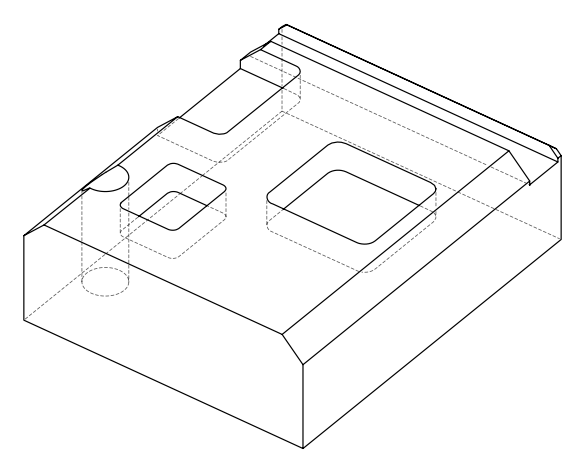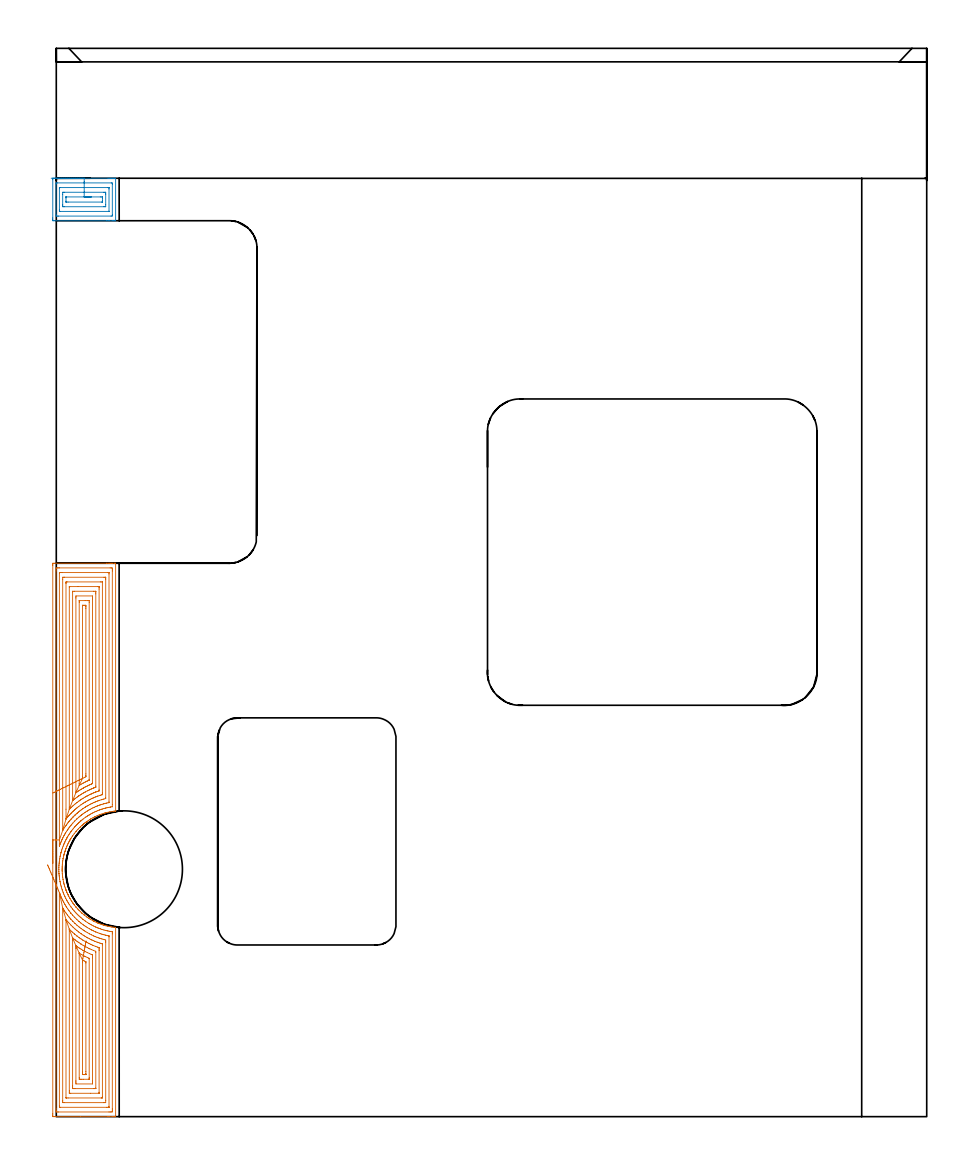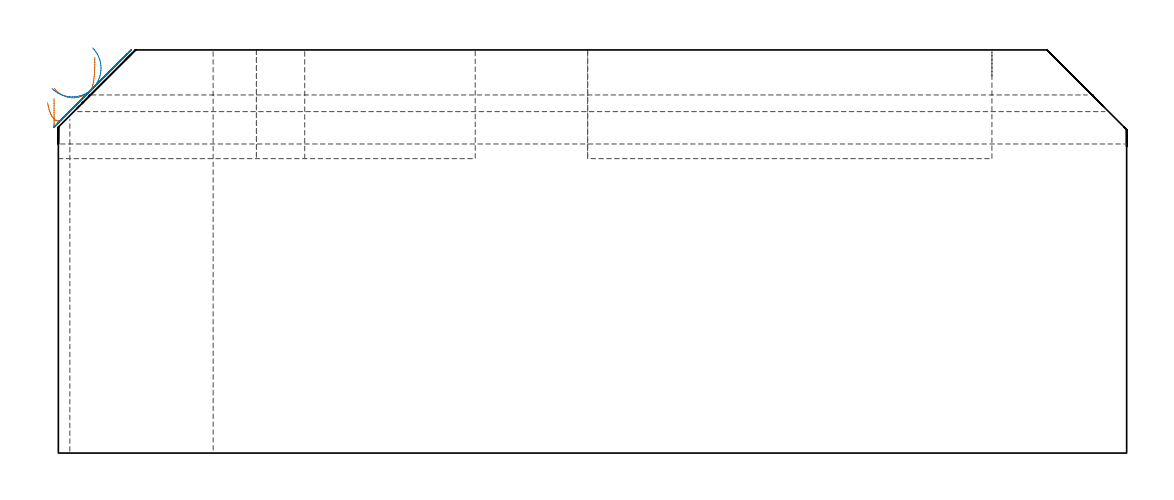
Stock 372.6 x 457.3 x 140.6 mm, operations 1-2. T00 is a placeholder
(PLAN: 11 operations, 4 tool changes, 138.6 min)
(1 AREA_MILL | FG_CHAMFER_SURFACE | UGT0205_001 | 17.23 min | 86618 mm3)
(2 AREA_MILL_1 | FG_CHAMFER_SURFACE_1 | UGT0205_001 | 1.77 min | 12680 mm3)
(3 AREA_MILL_2 | FG_CHAMFER_SURFACE_2 | UGT0205_001 | 32.6 min | 158494 mm3)
(4 AREA_MILL_3 | FG_CHAMFER_SURFACE_3 | UGT0205_001 | 0.36 min | 4705 mm3)
(5 AREA_MILL_4 | FG_CHAMFER_SURFACE_4 | UGT0205_001 | 0.38 min | 5072 mm3)
(6 AREA_MILL_5 | FG_CHAMFER_SURFACE_5 | UGT0205_001 | 8.67 min | 69450 mm3)
(7 MILL_RECTANGULAR_POCKET | POCKET_RECTANGULAR_STRAIGHT | UGT0201_094 | Follow Part, ap 5, ae 75% | 20.36 min | 694306 mm3)
(8 MILL_RECTANGULAR_POCKET_1 | POCKET_RECTANGULAR_STRAIGHT_1 | NXT0201_012 | Follow Part, ap 4, ae 75% | 12.79 min | 278840 mm3)
(9 MILL_SLOT | SLOT_PARTIAL_RECTANGULAR | NXT0201_012 | Follow Part, ap 4, ae 75% | 37.45 min | 468942 mm3)
(10 MILL_RECTANGULAR_SLOT | SLOT_RECTANGULAR | UGT0201_009 | Follow Part, ap 11.25, ae 75% | 6.41 min | 563866 mm3)
(11 INDEXABLE_INSERT_DRILL_THROUGH_HOLE_FROM_SOLID | STEP1HOLE | NXT0302_038 | 0.58 min | 269518 mm3)
(TOOL UGT0205_001 | Chamfer Mill 20 x 3 x 45 deg. | D20 FL50 Z2)
(TOOL UGT0201_094 | End mill 20 mm | D20 FL38 Z4)
(TOOL NXT0201_012 | ENDMILL 16mm [2P460-1600-NA 1630] | D16 FL38 Z6)
(TOOL UGT0201_009 | End Mill 45 mm | D45 FL63 Z6)
(TOOL NXT0302_038 | Index. Insert Drill 50mm [880-D5000L50-04] | D50 PA176 FL200 Z2)
(OP 1 AREA_MILL)
G17 G21 G94 G90
T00 M6
G54
G17 G0 G90 X-1.5 Y108.45 S1061 M3
G43 Z150.6 H0
Z123.7
G94 G1 Y108.488 Z122.828 F250.
Y108.602 Z121.963
Y108.791 Z121.112
Y109.053 Z120.28
Y109.387 Z119.474
Y109.79 Z118.7
Y110.259 Z117.964
Y110.79 Z117.272
Y111.379 Z116.629
Y112.022 Z116.04
Y112.714 Z115.508
Y113.45 Z115.04
Y114.224 Z114.637
Y115.03 Z114.303
Y115.862 Z114.041
Y116.714 Z113.852
Y117.578 Z113.738
Y118.45 Z113.7
Y235.958
X-1.499 Y236.291 Z113.701
X-1.493 Y236.845 Z113.704
X-1.492 Y236.892 Z113.706
X-0.942 Y236.9 Z114.256
X21.568 Z136.763
X22.174 Z137.369
X22.739 Z137.936
X23.064 Z138.26
X23.628 Z138.824
X23.953 Z139.148
X24.993 Z140.192
X25.36 Y236.892 Z140.552
X25.397 Y236.89 Z140.588
X25.4 Y236.737 Z140.6
Y130.948
X25.395 Y130.82 Z140.591
X25.346 Y130.806 Z140.542
X24.707 Y130.741 Z139.905
X24.52 Y130.718 Z139.719
X23.634 Y130.589 Z138.834
X22.748 Y130.435 Z137.948
X21.863 Y130.247 Z137.062
X21.033 Y130.047 Z136.232
X20.841 Y129.989 Z136.038
X20.519 Y129.894 Z135.719
X20.092 Y129.767 Z135.291
X19.207 Y129.474 Z134.405
X18.618 Y129.259 Z133.815
X18.33 Y129.155 Z133.528
X17.435 Y128.773 Z132.635
X16.55 Y128.37 Z131.749
X16.329 Y128.263 Z131.529
X15.951 Y128.062 Z131.149
X15.664 Y127.911 Z130.863
X14.779 Y127.419 Z129.978
X14.712 Y127.377 Z129.911
X14.617 Y127.317 Z129.814
X14.533 Y127.265 Z129.732
X14.238 Y127.08 Z129.437
X13.894 Y126.863 Z129.092
X13.309 Y126.478 Z128.508
X13.008 Y126.265 Z128.206
X12.902 Y126.187 Z128.101
X12.839 Y126.139 Z128.036
X12.76 Y126.081 Z127.959
X12.502 Y125.889 Z127.701
X12.395 Y125.808 Z127.59
X12.26 Y125.709 Z127.459
X12.095 Y125.586 Z127.294
X11.95 Y125.466 Z127.146
X11.739 Y125.294 Z126.939
X11.709 Y125.27 Z126.909
X11.505 Y125.102 Z126.704
X11.236 Y124.881 Z126.436
X11.019 Y124.694 Z126.219
X10.351 Y124.086 Z125.549
X10.172 Y123.913 Z125.369
X10.056 Y123.802 Z125.253
X9.466 Y123.207 Z124.664
X9.185 Y122.91 Z124.383
X8.58 Y122.235 Z123.779
X8.392 Y122.018 Z123.592
X7.675 Y121.126 Z122.874
X7.024 Y120.235 Z122.223
X6.809 Y119.925 Z122.007
X6.467 Y119.402 Z121.666
X6.429 Y119.343 Z121.627
X6.171 Y118.925 Z121.37
X5.923 Y118.523 Z121.123
X5.881 Y118.45 Z121.08
X5.865 Y118.42 Z121.064
X5.638 Y118.004 Z120.835
X5.488 Y117.731 Z120.686
X5.393 Y117.557 Z120.592
X5.038 Y116.869 Z120.236
X4.941 Y116.666 Z120.139
X4.847 Y116.457 Z120.046
X4.743 Y116.218 Z119.938
X4.689 Y116.101 Z119.886
X4.542 Y115.774 Z119.742
X4.153 Y114.834 Z119.35
X4.096 Y114.678 Z119.296
X4.08 Y114.631 Z119.28
X4.013 Y114.433 Z119.206
X3.918 Y114.164 Z119.112
X3.857 Y113.99 Z119.05
X3.742 Y113.639 Z118.941
X3.711 Y113.54 Z118.909
X3.683 Y113.454 Z118.881
X3.57 Y113.098 Z118.766
X3.502 Y112.866 Z118.701
X3.441 Y112.647 Z118.635
X3.373 Y112.416 Z118.57
X3.313 Y112.206 Z118.508
X3.267 Y112.035 Z118.464
X3.207 Y111.777 Z118.407
X3.19 Y111.704 Z118.39
X3.103 Y111.314 Z118.299
X2.967 Y110.64 Z118.165
X2.924 Y110.422 Z118.12
X2.923 Y110.415 Z118.119
X2.911 Y110.351 Z118.11
X2.775 Y109.523 Z117.971
X2.715 Y109.063 Z117.912
X2.661 Y108.637 Z117.857
X2.615 Y108.136 Z117.811
X2.581 Y107.737 Z117.771
X2.538 Y107.068 Z117.734
X2.525 Y106.853 Z117.721
X2.509 Y106.407 Z117.707
X2.503 Y105.961 Z117.702
X2.504 Y105.953
X2.508 Y105.476 Z117.705
X2.515 Y105.282 Z117.707
X2.523 Y105.059 Z117.712
X2.571 Y104.177 Z117.764
X2.572 Y104.166 Z117.765
X2.625 Y103.548 Z117.822
X2.651 Y103.274 Z117.843
X2.716 Y102.729 Z117.911
X2.757 Y102.393 Z117.953
X2.871 Y101.68 Z118.07
X2.9 Y101.501 Z118.098
X3.077 Y100.595 Z118.273
X3.109 Y100.445 Z118.307
X3.167 Y100.186 Z118.363
X3.176 Y100.149 Z118.372
X3.207 Y100.016 Z118.405
X3.278 Y99.717 Z118.478
X3.385 Y99.345 Z118.582
X3.411 Y99.256 Z118.606
X3.433 Y99.176 Z118.631
X3.539 Y98.81 Z118.733
X3.597 Y98.622 Z118.793
X3.814 Y97.933 Z119.012
X4.096 Y97.122 Z119.294
X4.126 Y97.041 Z119.321
X4.132 Y97.024 Z119.327
X4.153 Y96.966 Z119.349
X4.423 Y96.31 Z119.622
X4.49 Y96.149 Z119.687
X4.498 Y96.132 Z119.695
X4.705 Y95.662 Z119.904
X4.886 Y95.257 Z120.081
X4.894 Y95.239 Z120.09
X4.942 Y95.134 Z120.141
X4.985 Y95.042 Z120.185
X5.034 Y94.941 Z120.231
X5.039 Y94.932 Z120.235
X5.282 Y94.456 Z120.478
X5.328 Y94.365 Z120.524
X5.577 Y93.905 Z120.776
X5.812 Y93.473 Z121.011
X5.924 Y93.278 Z121.122
X6.348 Y92.581 Z121.545
X6.576 Y92.226 Z121.774
X6.833 Y91.839 Z122.031
X6.938 Y91.689 Z122.134
X6.953 Y91.668 Z122.148
X7.06 Y91.516 Z122.258
X7.168 Y91.363 Z122.367
X7.256 Y91.241 Z122.453
X7.27 Y91.222 Z122.467
X7.581 Y90.797 Z122.78
X7.694 Y90.65 Z122.893
X8.309 Y89.883 Z123.508
X8.394 Y89.782 Z123.591
X8.434 Y89.733 Z123.632
X8.514 Y89.64 Z123.713
X8.58 Y89.564 Z123.778
X9.071 Y89.012 Z124.27
X9.267 Y88.8 Z124.466
X9.465 Y88.591 Z124.664
X9.659 Y88.395 Z124.858
X9.929 Y88.12 Z125.128
X10.351 Y87.714 Z125.55
X10.694 Y87.398 Z125.893
X10.879 Y87.228 Z126.077
X10.907 Y87.204 Z126.105
X11.061 Y87.072 Z126.257
X11.237 Y86.919 Z126.435
X11.937 Y86.336 Z127.137
X11.969 Y86.312 Z127.169
X12.122 Y86.194 Z127.322
X13.008 Y85.532 Z128.207
X13.172 Y85.419 Z128.37
X13.511 Y85.185 Z128.709
X13.893 Y84.933 Z129.092
X14.173 Y84.756 Z129.371
X14.495 Y84.552 Z129.694
X14.778 Y84.384 Z129.978
X15.506 Y83.975 Z130.703
X15.584 Y83.931 Z130.783
X15.664 Y83.886 Z130.863
X15.828 Y83.798 Z131.027
X15.951 Y83.733 Z131.147
X16.085 Y83.66 Z131.282
X16.551 Y83.432 Z131.748
X17.222 Y83.122 Z132.42
X17.284 Y83.094 Z132.481
X17.403 Y83.038 Z132.602
X17.435 Y83.023 Z132.635
X17.558 Y82.97 Z132.757
X17.729 Y82.896 Z132.925
X18.022 Y82.768 Z133.221
X18.091 Y82.741 Z133.291
X18.321 Y82.651 Z133.52
X19.206 Y82.326 Z134.405
X20.092 Y82.029 Z135.291
X20.156 Y82.009 Z135.355
X20.396 Y81.935 Z135.592
X20.584 Y81.876 Z135.782
X20.978 Y81.771 Z136.177
X21.285 Y81.696 Z136.48
X21.865 Y81.553 Z137.06
X22.749 Y81.365 Z137.948
X23.064 Y81.31 Z138.261
X23.635 Y81.211 Z138.832
X24.521 Y81.087 Z139.718
X25.286 Y81.001 Z140.483
X25.389 Y80.984 Z140.587
X25.394 Y80.98 Z140.592
X25.4 Y80.955 Z140.6
Y0.163
X25.397 Y0.01 Z140.588
X25.36 Y0.008 Z140.552
X24.992 Y0. Z140.192
X24.602 Z139.801
X23.953 Z139.148
X22.739 Z137.936
X22.174 Z137.369
X10.399 Z125.597
X-0.335 Z114.862
X-0.942 Y0.001 Z114.256
X-1.16 Y0.003 Z114.038
X-1.492 Y0.008 Z113.706
X-1.494 Y0.055 Z113.704
X-1.498 Y0.609 Z113.702
X-1.5 Y1.17 Z113.7
Y118.45
X-0.086 Z115.114
Y233.612
X-0.084 Y234.505 Z115.116
X-0.083 Y234.535 Z115.117
X-0.053 Y234.89 Z115.147
X0.446 Y234.898 Z115.646
X0.836 Y234.899 Z116.036
X1.332 Y234.9 Z116.532
X23.064 Y234.899 Z138.264
X23.562 Y234.897 Z138.762
X23.953 Y234.89 Z139.153
X23.983 Y234.505 Z139.183
X23.984 Y234.474 Z139.184
X23.986 Y233.612 Z139.186
Y133.626
X23.984 Y132.734 Z139.184
X23.983 Y132.703 Z139.183
X23.979 Y132.674 Z139.179
X23.953 Y132.656 Z139.153
X23.259 Y132.538 Z138.459
X23.064 Y132.503 Z138.264
X22.507 Y132.4 Z137.707
X22.174 Y132.332 Z137.374
X21.772 Y132.245 Z136.972
X21.285 Y132.132 Z136.485
X21.052 Y132.075 Z136.252
X20.396 Y131.9 Z135.596
X20.35 Y131.887 Z135.55
X20.194 Y131.841 Z135.394
X19.669 Y131.678 Z134.869
X19.507 Y131.625 Z134.707
X19.002 Y131.455 Z134.202
X18.618 Y131.32 Z133.818
X18.346 Y131.221 Z133.546
X17.729 Y130.986 Z132.929
X17.702 Y130.976 Z132.902
X17.637 Y130.948 Z132.837
X17.08 Y130.707 Z132.28
X16.84 Y130.6 Z132.04
X16.467 Y130.43 Z131.667
X15.951 Y130.19 Z131.151
X15.86 Y130.146 Z131.06
X15.683 Y130.056 Z130.883
X15.277 Y129.839 Z130.477
X15.062 Y129.722 Z130.262
X14.703 Y129.523 Z129.903
X14.173 Y129.225 Z129.373
X14.134 Y129.202 Z129.334
X14.07 Y129.163 Z129.27
X13.587 Y128.858 Z128.787
X13.284 Y128.664 Z128.484
X13.045 Y128.509 Z128.245
X12.683 Y128.27 Z127.883
X12.514 Y128.151 Z127.714
X12.395 Y128.065 Z127.595
X11.465 Y127.377 Z126.665
X10.997 Y126.995 Z126.197
X10.616 Y126.683 Z125.816
X10.508 Y126.593 Z125.708
X10.382 Y126.485 Z125.582
X10.036 Y126.174 Z125.236
X9.727 Y125.894 Z124.927
X9.57 Y125.749 Z124.77
X9.404 Y125.592 Z124.604
X9.119 Y125.31 Z124.319
X8.838 Y125.029 Z124.038
X8.675 Y124.863 Z123.875
X8.518 Y124.699 Z123.718
X8.244 Y124.403 Z123.444
X7.949 Y124.078 Z123.149
X7.821 Y123.935 Z123.021
X7.708 Y123.806 Z122.908
X7.413 Y123.452 Z122.613
X7.06 Y123.024 Z122.26
X7.011 Y122.963 Z122.211
X6.972 Y122.914 Z122.172
X6.624 Y122.458 Z121.824
X6.295 Y122.021 Z121.495
X6.243 Y121.949 Z121.443
X6.171 Y121.849 Z121.371
X5.876 Y121.424 Z121.076
X5.673 Y121.128 Z120.873
X5.518 Y120.891 Z120.718
X5.282 Y120.523 Z120.482
X5.172 Y120.346 Z120.372
X5.104 Y120.235 Z120.304
X4.837 Y119.789 Z120.037
X4.582 Y119.343 Z119.782
X4.541 Y119.268 Z119.741
X4.514 Y119.221 Z119.714
X4.393 Y118.996 Z119.593
X4.204 Y118.64 Z119.404
X4.106 Y118.45 Z119.306
X3.904 Y118.048 Z119.104
X3.667 Y117.557 Z118.867
X3.636 Y117.491 Z118.836
X3.616 Y117.445 Z118.816
X3.504 Y117.194 Z118.704
X3.343 Y116.826 Z118.543
X3.275 Y116.665 Z118.475
X3.082 Y116.195 Z118.282
X2.91 Y115.772 Z118.11
X2.615 Y114.957 Z117.815
X2.594 Y114.899 Z117.794
X2.588 Y114.879 Z117.788
X2.379 Y114.223 Z117.579
X2.305 Y113.986 Z117.505
X2.171 Y113.539 Z117.371
X2.041 Y113.094 Z117.241
X2.003 Y112.954 Z117.203
X1.974 Y112.844 Z117.174
X1.819 Y112.201 Z117.019
X1.809 Y112.159 Z117.009
X1.726 Y111.781 Z116.926
X1.647 Y111.387 Z116.847
X1.632 Y111.308 Z116.832
X1.509 Y110.633 Z116.709
X1.473 Y110.415 Z116.673
X1.386 Y109.863 Z116.586
X1.341 Y109.523 Z116.541
X1.285 Y109.073 Z116.485
X1.238 Y108.63 Z116.438
X1.204 Y108.261 Z116.404
X1.163 Y107.737 Z116.363
X1.143 Y107.429 Z116.343
X1.114 Y106.844 Z116.314
X1.104 Y106.576 Z116.304
X1.092 Y105.952 Z116.292
X1.09 Y105.818 Z116.29
X1.091 Y105.696 Z116.291
X1.109 Y105.059 Z116.309
X1.12 Y104.775 Z116.32
X1.152 Y104.166 Z116.352
X1.162 Y104.003 Z116.362
X1.176 Y103.826 Z116.376
X1.227 Y103.274 Z116.427
X1.272 Y102.837 Z116.472
X1.328 Y102.381 Z116.528
X1.404 Y101.81 Z116.604
X1.456 Y101.488 Z116.656
X1.583 Y100.739 Z116.783
X1.61 Y100.595 Z116.81
X1.726 Y100.001 Z116.926
X1.81 Y99.617 Z117.01
X2.019 Y98.81 Z117.219
X2.131 Y98.403 Z117.331
X2.277 Y97.917 Z117.477
X2.523 Y97.116 Z117.723
X2.554 Y97.024 Z117.754
X2.615 Y96.849 Z117.815
X2.872 Y96.132 Z118.072
X3.035 Y95.709 Z118.235
X3.233 Y95.239 Z118.433
X3.504 Y94.607 Z118.704
X3.604 Y94.38 Z118.804
X3.619 Y94.346 Z118.819
X3.716 Y94.133 Z118.916
X4.056 Y93.453 Z119.256
X4.393 Y92.806 Z119.593
X4.524 Y92.561 Z119.724
X4.684 Y92.268 Z119.884
X5.042 Y91.668 Z120.242
X5.282 Y91.274 Z120.482
X5.522 Y90.896 Z120.722
X5.602 Y90.775 Z120.802
X6.215 Y89.883 Z121.415
X6.333 Y89.72 Z121.533
X6.893 Y88.99 Z122.093
X7.06 Y88.78 Z122.26
X7.625 Y88.097 Z122.825
X7.949 Y87.728 Z123.149
X8.425 Y87.204 Z123.625
X8.838 Y86.778 Z124.038
X9.304 Y86.312 Z124.504
X9.727 Y85.913 Z124.927
X10.27 Y85.419 Z125.47
X10.616 Y85.124 Z125.816
X11.336 Y84.526 Z126.536
X11.505 Y84.396 Z126.705
X12.026 Y84.003 Z127.226
X12.395 Y83.735 Z127.595
X12.537 Y83.633 Z127.737
X13.284 Y83.139 Z128.484
X13.901 Y82.741 Z129.101
X14.173 Y82.58 Z129.373
X14.554 Y82.358 Z129.754
X15.062 Y82.077 Z130.262
X15.481 Y81.848 Z130.681
X15.951 Y81.617 Z131.151
X16.398 Y81.399 Z131.598
X16.84 Y81.196 Z132.04
X17.005 Y81.121 Z132.205
X17.381 Y80.955 Z132.581
X17.729 Y80.812 Z132.929
X17.967 Y80.716 Z133.167
X18.618 Y80.479 Z133.818
X18.924 Y80.37 Z134.124
X19.507 Y80.172 Z134.707
X19.833 Y80.063 Z135.033
X20.396 Y79.901 Z135.596
X20.972 Y79.748 Z136.172
X21.285 Y79.67 Z136.485
X21.798 Y79.548 Z136.998
X22.174 Y79.471 Z137.374
X22.91 Y79.324 Z138.11
X23.97 Y79.153 Z139.17
X23.982 Y79.141 Z139.182
X23.984 Y79.139 Z139.184
X23.986 Y78.277 Z139.186
Y3.288
X23.984 Y2.395 Z139.184
X23.983 Y2.365 Z139.183
X23.953 Y2.01 Z139.153
X23.454 Y2.002 Z138.654
X23.064 Y2.001 Z138.264
X22.568 Y2. Z137.768
X0.836 Y2.001 Z116.036
X0.338 Y2.003 Z115.538
X-0.053 Y2.01 Z115.147
X-0.083 Y2.395 Z115.117
X-0.084 Y2.426 Z115.116
X-0.086 Y3.288 Z115.114
Y118.45
X1.328 Z116.528
X1.329 Y232.72 Z116.529
X1.33 Y232.819 Z116.53
X1.333 Y232.868 Z116.533
X1.334 Y232.885 Z116.534
X1.367 Y232.89 Z116.567
X1.548 Y232.898 Z116.748
X1.726 Y232.899 Z116.926
X2.435 Y232.9 Z117.635
X22.174 Y232.899 Z137.374
X22.354 Y232.898 Z137.554
X22.473 Y232.894 Z137.673
X22.563 Y232.89 Z137.763
X22.565 Y232.852 Z137.765
X22.568 Y232.72 Z137.768
X22.571 Y232.322 Z137.771
Y135.014
X22.569 Y134.519 Z137.769
X22.567 Y134.47 Z137.767
X22.565 Y134.452 Z137.765
X22.538 Y134.437 Z137.738
X22.174 Y134.357 Z137.374
X21.576 Y134.227 Z136.776
X21.285 Y134.16 Z136.485
X20.858 Y134.056 Z136.058
X20.396 Y133.934 Z135.596
X20.156 Y133.868 Z135.356
X19.507 Y133.677 Z134.707
X19.468 Y133.666 Z134.668
X19.341 Y133.626 Z134.541
X18.799 Y133.445 Z133.999
X18.618 Y133.382 Z133.818
X18.142 Y133.211 Z133.342
X17.729 Y133.057 Z132.929
X17.497 Y132.966 Z132.697
X16.925 Y132.734 Z132.125
X16.865 Y132.708 Z132.065
X16.84 Y132.697 Z132.04
X16.251 Y132.433 Z131.451
X15.951 Y132.294 Z131.151
X15.645 Y132.149 Z130.845
X15.02 Y131.841 Z130.22
X14.471 Y131.542 Z129.671
X14.173 Y131.376 Z129.373
X13.9 Y131.222 Z129.1
X13.43 Y130.948 Z128.63
X13.34 Y130.892 Z128.54
X13.284 Y130.857 Z128.484
X12.796 Y130.545 Z127.996
X12.395 Y130.287 Z127.595
X12.255 Y130.195 Z127.455
X12.047 Y130.056 Z127.247
X11.731 Y129.829 Z126.931
X11.505 Y129.665 Z126.705
X11.217 Y129.452 Z126.417
X10.829 Y129.163 Z126.029
X10.71 Y129.069 Z125.91
X10.616 Y128.994 Z125.816
X10.219 Y128.669 Z125.419
X9.73 Y128.267 Z124.93
X8.793 Y127.423 Z123.993
X8.744 Y127.377 Z123.944
X7.896 Y126.537 Z123.096
X7.845 Y126.485 Z123.045
X7.04 Y125.612 Z122.24
X7.022 Y125.592 Z122.222
X6.63 Y125.131 Z121.83
X6.266 Y124.699 Z121.466
X6.223 Y124.647 Z121.423
X6.171 Y124.581 Z121.371
X5.832 Y124.146 Z121.032
X5.57 Y123.806 Z120.77
X5.447 Y123.641 Z120.647
X5.282 Y123.416 Z120.482
X5.073 Y123.124 Z120.273
X4.925 Y122.914 Z120.125
X4.71 Y122.595 Z119.91
X4.393 Y122.117 Z119.593
X4.355 Y122.059 Z119.555
X4.331 Y122.021 Z119.531
X4.015 Y121.508 Z119.215
X3.783 Y121.128 Z118.983
X3.68 Y120.951 Z118.88
X3.504 Y120.639 Z118.704
X3.361 Y120.379 Z118.561
X3.283 Y120.235 Z118.483
X3.052 Y119.796 Z118.252
X2.815 Y119.343 Z118.015
X2.748 Y119.209 Z117.948
X2.615 Y118.932 Z117.815
X2.463 Y118.603 Z117.663
X2.394 Y118.45 Z117.594
X2.19 Y117.984 Z117.39
X2.005 Y117.557 Z117.205
X1.922 Y117.36 Z117.122
X1.726 Y116.886 Z116.926
X1.663 Y116.728 Z116.863
X1.639 Y116.665 Z116.839
X1.411 Y116.027 Z116.611
X1.383 Y115.953 Z116.583
X1.339 Y115.842 Z116.539
X1.335 Y115.836 Z116.535
X1.333 Y115.872 Z116.533
X1.33 Y115.943 Z116.53
X1.329 Y116.089 Z116.529
X1.328 Y116.171 Z116.528
Y118.45
X2.749 Y122.539 Z117.949
X2.745 Y122.783 Z117.945
X2.743 Y122.914 Z117.943
Y229.913
X2.744 Y230.041 Z117.944
X2.749 Y230.799 Z117.949
X2.761 Y230.89 Z117.961
X2.863 Y230.893 Z118.063
X3.076 Y230.897 Z118.276
X3.504 Y230.9 Z118.704
X3.538 Z118.738
X20.43 Z135.63
X20.837 Y230.898 Z136.037
X21.04 Y230.894 Z136.24
X21.14 Y230.89 Z136.34
X21.151 Y230.883 Z136.351
X21.153 Y230.867 Z136.353
X21.155 Y230.83 Z136.355
X21.157 Y230.17 Z136.357
Y230.041
Y136.434
X21.155 Y136.305 Z136.355
X21.153 Y136.21 Z136.353
X21.151 Y136.17 Z136.351
X20.396 Y135.971 Z135.596
X19.96 Y135.85 Z135.16
X19.507 Y135.719 Z134.707
X19.272 Y135.648 Z134.472
X18.529 Y135.412 Z133.729
X17.937 Y135.203 Z133.137
X17.729 Y135.126 Z132.929
X17.291 Y134.959 Z132.491
X16.84 Y134.779 Z132.04
X16.656 Y134.704 Z131.856
X16.222 Y134.519 Z131.422
X16.034 Y134.436 Z131.234
X15.951 Y134.398 Z131.151
X15.426 Y134.154 Z130.626
X15.062 Y133.98 Z130.262
X14.826 Y133.863 Z130.026
X14.362 Y133.626 Z129.562
X14.239 Y133.56 Z129.439
X14.173 Y133.524 Z129.373
X13.666 Y133.242 Z128.866
X13.284 Y133.025 Z128.484
X13.099 Y132.919 Z128.299
X12.789 Y132.734 Z127.989
X12.546 Y132.581 Z127.746
X12.395 Y132.485 Z127.595
X12.004 Y132.233 Z127.204
X11.505 Y131.907 Z126.705
X11.466 Y131.881 Z126.666
X11.407 Y131.841 Z126.607
X10.948 Y131.508 Z126.148
X10.616 Y131.263 Z125.816
X10.194 Y130.948 Z125.394
X9.933 Y130.742 Z125.133
X9.727 Y130.577 Z124.927
X9.441 Y130.343 Z124.641
X9.093 Y130.056 Z124.293
X8.955 Y129.938 Z124.155
X8.838 Y129.835 Z124.038
X8.484 Y129.518 Z123.684
X8.09 Y129.163 Z123.29
X8.017 Y129.095 Z123.217
X7.949 Y129.03 Z123.149
X7.567 Y128.654 Z122.767
X7.179 Y128.27 Z122.379
X7.12 Y128.21 Z122.32
X7.06 Y128.148 Z122.26
X6.688 Y127.751 Z121.888
X6.34 Y127.377 Z121.54
X6.26 Y127.288 Z121.46
X6.171 Y127.188 Z121.371
X5.846 Y126.811 Z121.046
X5.566 Y126.485 Z120.766
X5.437 Y126.328 Z120.637
X5.282 Y126.137 Z120.482
X5.041 Y125.834 Z120.241
X4.852 Y125.592 Z120.052
X4.653 Y125.33 Z119.853
X4.393 Y124.982 Z119.593
X4.274 Y124.819 Z119.474
X4.188 Y124.699 Z119.388
X3.907 Y124.294 Z119.107
X3.571 Y123.806 Z118.771
X3.544 Y123.766 Z118.744
X3.504 Y123.704 Z118.704
X2.939 Y122.818 Z118.139
X2.848 Y122.68 Z118.048
X2.749 Y122.539 Z117.949
X4.183 Y127.448 Z119.383
X4.163 Y127.534 Z119.363
X4.16 Y127.555 Z119.36
X4.158 Y127.613 Z119.358
X4.157 Y131.604 Z119.357
Y228.256
X4.158 Y228.492 Z119.358
X4.161 Y228.73 Z119.361
X4.164 Y228.879 Z119.364
X4.233 Y228.89 Z119.433
X4.393 Y228.895 Z119.593
X4.642 Y228.899 Z119.842
X18.866 Y228.9 Z134.066
X19.507 Y228.896 Z134.707
X19.72 Y228.892 Z134.92
X19.733 Y228.891 Z134.933
X19.736 Y228.86 Z134.936
X19.74 Y228.777 Z134.94
X19.742 Y228.651 Z134.942
X19.743 Y138.746 Z134.943
X19.739 Y138.09 Z134.939
X19.737 Y137.859 Z134.937
X19.728 Y137.839 Z134.928
X19.705 Y137.829 Z134.905
X19.648 Y137.809 Z134.848
X19.507 Y137.765 Z134.707
X19.074 Y137.633 Z134.274
X18.618 Y137.49 Z133.818
X18.398 Y137.418 Z133.598
X17.74 Y137.197 Z132.94
X17.732 Y137.195 Z132.932
X17.084 Y136.953 Z132.284
X16.84 Y136.858 Z132.04
X16.447 Y136.699 Z131.647
X15.951 Y136.492 Z131.151
X15.82 Y136.436 Z131.02
X15.522 Y136.305 Z130.722
X15.206 Y136.16 Z130.406
X15.062 Y136.092 Z130.262
X14.605 Y135.871 Z129.805
X14.173 Y135.656 Z129.373
X14.012 Y135.573 Z129.212
X13.704 Y135.412 Z128.904
X13.432 Y135.263 Z128.632
X13.284 Y135.18 Z128.484
X12.864 Y134.941 Z128.064
X12.395 Y134.669 Z127.595
X12.301 Y134.613 Z127.501
X12.147 Y134.519 Z127.347
X11.754 Y134.27 Z126.954
X11.505 Y134.11 Z126.705
X11.214 Y133.919 Z126.414
X10.771 Y133.626 Z125.971
X10.68 Y133.562 Z125.88
X10.616 Y133.516 Z125.816
X9.653 Y132.809 Z124.853
X9.554 Y132.734 Z124.754
X9.155 Y132.416 Z124.355
X8.838 Y132.16 Z124.038
X8.663 Y132.017 Z123.863
X8.451 Y131.841 Z123.651
X8.181 Y131.609 Z123.381
X7.949 Y131.406 Z123.149
X7.708 Y131.191 Z122.908
X7.439 Y130.948 Z122.639
X7.243 Y130.765 Z122.443
X7.06 Y130.591 Z122.26
X6.79 Y130.327 Z121.99
X6.515 Y130.056 Z121.715
X6.344 Y129.882 Z121.544
X6.171 Y129.704 Z121.371
X5.908 Y129.426 Z121.108
X5.662 Y129.163 Z120.862
X5.48 Y128.963 Z120.68
X5.282 Y128.742 Z120.482
X5.062 Y128.491 Z120.262
X4.871 Y128.27 Z120.071
X4.247 Y127.523 Z119.447
X4.183 Y127.448 Z119.383
X5.578 Y131.599 Z120.778
X5.575 Y131.691 Z120.775
X5.573 Y131.841 Z120.773
X5.572 Y132.131 Z120.772
X5.571 Y132.443 Z120.771
Y226.471
X5.572 Y226.772 Z120.772
X5.574 Y226.847 Z120.774
X5.578 Y226.881 Z120.778
X5.58 Y226.89 Z120.78
X5.601 Y226.892 Z120.801
X5.745 Y226.899 Z120.945
X9.3 Y226.9 Z124.5
X17.729 Y226.899 Z132.929
X18.194 Y226.897 Z133.394
X18.305 Y226.89 Z133.505
X18.322 Y226.883 Z133.522
X18.324 Y226.847 Z133.524
X18.327 Y226.763 Z133.527
X18.328 Y226.471 Z133.528
X18.329 Y225.868 Z133.529
X18.328 Y139.876 Z133.528
X18.326 Y139.574 Z133.526
X18.324 Y139.5 Z133.524
X18.322 Y139.468 Z133.522
X18.301 Y139.452 Z133.501
X18.192 Y139.411 Z133.392
X17.532 Y139.181 Z132.732
X16.974 Y138.983 Z132.174
X16.876 Y138.947 Z132.076
X16.84 Y138.933 Z132.04
X16.238 Y138.695 Z131.438
X15.951 Y138.577 Z131.151
X15.61 Y138.433 Z130.81
X15.062 Y138.195 Z130.262
X14.989 Y138.163 Z130.189
X14.829 Y138.09 Z130.029
X14.382 Y137.879 Z129.582
X14.173 Y137.777 Z129.373
X13.788 Y137.584 Z128.988
X13.284 Y137.324 Z128.484
X13.201 Y137.281 Z128.401
X13.047 Y137.197 Z128.247
X12.628 Y136.963 Z127.828
X12.395 Y136.83 Z127.595
X12.064 Y136.637 Z127.264
X11.505 Y136.305 Z126.705
X10.963 Y135.957 Z126.163
X10.616 Y135.732 Z125.816
X10.424 Y135.605 Z125.624
X10.135 Y135.412 Z125.335
X9.897 Y135.241 Z125.097
X9.727 Y135.118 Z124.927
X8.871 Y134.486 Z124.071
X8.838 Y134.46 Z124.038
X8.377 Y134.089 Z123.577
X7.949 Y133.743 Z123.149
X7.808 Y133.626 Z123.008
X7.406 Y133.279 Z122.606
X7.06 Y132.978 Z122.26
X6.931 Y132.863 Z122.131
X6.788 Y132.734 Z121.988
X6.468 Y132.435 Z121.668
X6.171 Y132.154 Z121.371
X6.012 Y132. Z121.212
X5.757 Y131.75 Z120.957
X5.714 Y131.71 Z120.914
X5.652 Y131.655 Z120.852
X5.578 Y131.599 Z120.778
X6.992 Y135.281 Z122.192
X6.99 Y135.288 Z122.19
X6.987 Y135.337 Z122.187
X6.986 Y135.412 Z122.186
X6.985 Y135.487 Z122.185
X6.986 Y224.685 Z122.186
Y224.759
X6.989 Y224.835 Z122.189
X6.992 Y224.879 Z122.192
X7.008 Y224.89 Z122.208
X7.06 Y224.892 Z122.26
X7.736 Y224.899 Z122.936
X15.951 Y224.9 Z131.151
X16.628 Y224.898 Z131.828
X16.84 Y224.893 Z132.04
X16.904 Y224.89 Z132.104
X16.911 Y224.76 Z132.111
X16.913 Y224.685 Z132.113
X16.914 Y224.611 Z132.114
X16.915 Y223.792 Z132.115
X16.914 Y141.511 Z132.114
X16.913 Y141.361 Z132.113
X16.908 Y141.062 Z132.108
X16.903 Y141.03 Z132.103
X16.898 Y141.025 Z132.098
X16.88 Y141.015 Z132.08
X16.224 Y140.768 Z131.424
X16.027 Y140.691 Z131.227
X15.951 Y140.66 Z131.151
X15.398 Y140.431 Z130.598
X15.062 Y140.287 Z130.262
X14.777 Y140.162 Z129.977
X14.173 Y139.89 Z129.373
X14.14 Y139.876 Z129.34
X13.565 Y139.593 Z128.765
X13.284 Y139.449 Z128.484
X12.399 Y138.987 Z127.599
X12.395 Y138.985 Z127.595
X11.826 Y138.661 Z127.026
X11.505 Y138.475 Z126.705
X11.264 Y138.332 Z126.464
X10.865 Y138.09 Z126.065
X10.712 Y137.994 Z125.912
X10.616 Y137.932 Z125.816
X10.172 Y137.644 Z125.372
X9.727 Y137.352 Z124.927
X9.634 Y137.291 Z124.834
X9.497 Y137.197 Z124.697
X9.114 Y136.921 Z124.314
X8.838 Y136.719 Z124.038
X8.6 Y136.544 Z123.8
X8.278 Y136.305 Z123.478
X8.093 Y136.16 Z123.293
X7.949 Y136.047 Z123.149
X7.598 Y135.764 Z122.798
X7.164 Y135.412 Z122.364
X7.107 Y135.365 Z122.307
X7.06 Y135.327 Z122.26
X7.019 Y135.295 Z122.219
X6.996 Y135.281 Z122.196
X6.992 Z122.192
X8.404 Y138.676 Z123.604
X8.403 Y138.683 Z123.603
X8.401 Y138.719 Z123.601
X8.4 Y138.836 Z123.6
X8.399 Y138.983 Z123.599
X8.4 Y222.007 Z123.6
X8.402 Y222.445 Z123.602
X8.407 Y222.9 Z123.607
X15.493 Z130.693
X15.498 Y222.462 Z130.698
X15.5 Y222.007 Z130.7
Y221.566
Y142.78
X15.499 Y142.667 Z130.699
X15.497 Y142.611 Z130.697
X15.494 Y142.586 Z130.694
X15.476 Y142.554 Z130.676
X15.185 Y142.43 Z130.385
X15.062 Y142.378 Z130.262
X14.563 Y142.162 Z129.763
X14.173 Y141.989 Z129.373
X13.948 Y141.887 Z129.148
X13.46 Y141.661 Z128.66
X13.341 Y141.604 Z128.541
X13.284 Y141.575 Z128.484
X12.75 Y141.304 Z127.95
X12.395 Y141.119 Z127.595
X12.166 Y140.998 Z127.366
X11.739 Y140.768 Z126.939
X11.589 Y140.684 Z126.789
X11.505 Y140.637 Z126.705
X11.025 Y140.358 Z126.225
X10.616 Y140.115 Z125.816
X10.467 Y140.025 Z125.667
X10.224 Y139.876 Z125.424
X9.92 Y139.682 Z125.12
X9.727 Y139.557 Z124.927
X9.382 Y139.33 Z124.582
X8.857 Y138.983 Z124.057
X8.79 Y138.936 Z123.99
X8.607 Y138.811 Z123.807
X8.404 Y138.676 Z123.604
X9.821 Y141.853 Z125.021
X9.814 Y142.466 Z125.014
Y142.554
Y220.221
X9.815 Y220.624 Z125.015
X9.817 Y220.826 Z125.017
X9.819 Y220.875 Z125.019
X9.821 Y220.89 Z125.021
X9.845 Y220.893 Z125.045
X9.943 Y220.898 Z125.143
X12.395 Y220.9 Z127.595
X13.284 Z128.484
X13.498 Y220.899 Z128.698
X14.012 Y220.892 Z129.212
X14.069 Y220.89 Z129.269
X14.079 Y220.825 Z129.279
X14.086 Y220.221 Z129.286
Y144.339
X14.084 Y144.138 Z129.284
X14.082 Y144.088 Z129.282
X14.08 Y144.068 Z129.28
X14.067 Y144.052 Z129.267
X13.965 Y144.002 Z129.165
X13.73 Y143.891 Z128.93
X13.284 Y143.684 Z128.484
X13.122 Y143.608 Z128.322
X12.782 Y143.446 Z127.982
X12.524 Y143.317 Z127.724
X12.395 Y143.251 Z127.595
X11.938 Y143.012 Z127.138
X11.505 Y142.782 Z126.705
X11.357 Y142.702 Z126.557
X11.086 Y142.554 Z126.286
X10.616 Y142.287 Z125.816
X10.217 Y142.062 Z125.417
X9.821 Y141.853 Z125.021
X11.24 Y144.79 Z126.44
X11.235 Y144.954 Z126.435
X11.231 Y145.232 Z126.431
X11.229 Y145.51 Z126.429
Y218.714
X11.23 Y218.807 Z126.43
X11.235 Y218.88 Z126.435
X11.237 Y218.891 Z126.437
X11.246 Y218.894 Z126.446
X11.274 Y218.897 Z126.474
X11.505 Y218.899 Z126.705
X11.933 Y218.9 Z127.133
X12.395 Y218.897 Z127.595
X12.548 Y218.894 Z127.748
X12.665 Y218.89 Z127.865
X12.668 Y218.714 Z127.868
X12.67 Y218.436 Z127.87
X12.672 Y218.158 Z127.872
Y217.543
Y146.739
X12.671 Y146.125 Z127.871
X12.669 Y145.849 Z127.869
X12.665 Y145.568 Z127.865
X12.659 Y145.51 Z127.859
X12.631 Y145.493 Z127.831
X12.561 Y145.456 Z127.761
X12.11 Y145.232 Z127.31
X11.379 Y144.859 Z126.579
X11.24 Y144.79 Z126.44
X10.635 Y144.493 Z125.886
X9.989 Y144.175 Z125.393
X9.307 Y143.84 Z124.965
X8.594 Y143.489 Z124.605
X7.856 Y143.126 Z124.315
X7.098 Y142.753 Z124.098
X6.326 Y142.373 Z123.955
X5.545 Y141.989 Z123.888
X4.762 Y141.604 Z123.898
X3.983 Y141.221 Z123.983
X3.214 Y140.842 Z124.143
X2.46 Y140.471 Z124.378
X1.727 Y140.111 Z124.685
X1.021 Y139.764 Z125.061
X0.347 Y139.432 Z125.506
X-0.289 Y139.119 Z126.013
X-0.884 Y138.827 Z126.581
X-1.431 Y138.557 Z127.204
G0 X-3.741 Y107.829 Z122.199
G1 X-3.603 Y107.504 Z121.401
X-3.437 Y107.117 Z120.637
X-3.247 Y106.669 Z119.913
X-3.032 Y106.165 Z119.234
X-2.795 Y105.609 Z118.605
X-2.538 Y105.004 Z118.032
X-2.262 Y104.355 Z117.518
X-1.969 Y103.668 Z117.067
X-1.663 Y102.947 Z116.683
X-1.344 Y102.199 Z116.369
X-1.015 Y101.427 Z116.127
X-0.68 Y100.64 Z115.959
X-0.34 Y99.842 Z115.866
X0.001 Y99.039 Z115.849
X0.342 Y98.238 Z115.908
X0.68 Y97.445 Z116.043
X1.012 Y96.666 Z116.252
X1.335 Y95.907 Z116.535
X1.462 Y95.609 Z116.662
X1.529 Y95.436 Z116.729
X1.603 Y95.239 Z116.803
X1.726 Y94.922 Z116.926
X1.963 Y94.346 Z117.163
X2.136 Y93.934 Z117.336
X2.351 Y93.453 Z117.551
X2.615 Y92.874 Z117.815
X2.766 Y92.561 Z117.966
X2.914 Y92.26 Z118.114
X3.23 Y91.668 Z118.43
X3.504 Y91.162 Z118.704
X3.643 Y90.915 Z118.843
X3.723 Y90.775 Z118.923
X4.046 Y90.231 Z119.246
X4.263 Y89.883 Z119.463
X4.393 Y89.683 Z119.593
X4.863 Y88.99 Z120.063
X5.282 Y88.389 Z120.482
X5.497 Y88.097 Z120.697
X6.171 Y87.217 Z121.371
X6.181 Y87.204 Z121.381
X6.226 Y87.149 Z121.426
X6.934 Y86.312 Z122.134
X7.06 Y86.169 Z122.26
X7.752 Y85.419 Z122.952
X7.949 Y85.217 Z123.149
X8.644 Y84.526 Z123.844
X8.838 Y84.345 Z124.038
X9.619 Y83.633 Z124.819
X9.727 Y83.54 Z124.927
X10.288 Y83.07 Z125.488
X10.616 Y82.803 Z125.816
X10.694 Y82.741 Z125.894
X11.505 Y82.139 Z126.705
X11.904 Y81.848 Z127.104
X12.395 Y81.517 Z127.595
X12.732 Y81.294 Z127.932
X13.254 Y80.955 Z128.454
X13.333 Y80.906 Z128.533
X14.173 Y80.429 Z129.373
X14.821 Y80.063 Z130.021
X15.062 Y79.937 Z130.262
X15.318 Y79.806 Z130.518
X15.951 Y79.508 Z131.151
X16.675 Y79.17 Z131.875
X16.84 Y79.098 Z132.04
X16.966 Y79.043 Z132.166
X17.729 Y78.746 Z132.929
X18.408 Y78.488 Z133.608
X18.618 Y78.415 Z133.818
X19.022 Y78.277 Z134.222
X19.507 Y78.12 Z134.707
X19.735 Y78.048 Z134.935
X20.396 Y77.868 Z135.596
X20.951 Y77.72 Z136.151
X21.285 Y77.644 Z136.485
X22.097 Y77.462 Z137.297
X22.174 Y77.446 Z137.374
X22.487 Y77.384 Z137.687
X22.565 Y77.351 Z137.765
X22.567 Y77.333 Z137.767
X22.569 Y77.285 Z137.769
X22.571 Y77.185 Z137.771
Y76.986
Y4.18
X22.57 Y4.081 Z137.77
X22.567 Y4.032 Z137.767
X22.566 Y4.015 Z137.766
X22.533 Y4.01 Z137.733
X22.352 Y4.002 Z137.552
X22.174 Y4.001 Z137.374
X21.465 Y4. Z136.665
X1.726 Y4.001 Z116.926
X1.546 Y4.002 Z116.746
X1.426 Y4.006 Z116.626
X1.337 Y4.01 Z116.537
X1.335 Y4.048 Z116.535
X1.332 Y4.18 Z116.532
X1.329 Y4.578 Z116.529
Y95.431
X1.335 Y95.907 Z116.535
X2.752 Y89.284 Z117.952
X3.195 Y88.58 Z118.395
X3.499 Y88.102 Z118.699
X3.502 Y88.097 Z118.702
X4.122 Y87.204 Z119.322
X4.393 Y86.825 Z119.593
X4.782 Y86.312 Z119.982
X5.282 Y85.671 Z120.482
X5.486 Y85.419 Z120.686
X5.8 Y85.047 Z121.
X6.171 Y84.612 Z121.371
X6.247 Y84.526 Z121.447
X7.06 Y83.65 Z122.26
X7.076 Y83.633 Z122.276
X7.949 Y82.773 Z123.149
X7.983 Y82.741 Z123.183
X8.838 Y81.968 Z124.038
X8.974 Y81.848 Z124.174
X9.727 Y81.226 Z124.927
X10.063 Y80.955 Z125.263
X10.616 Y80.541 Z125.816
X11.265 Y80.063 Z126.465
X11.505 Y79.898 Z126.705
X12.007 Y79.559 Z127.207
X12.395 Y79.309 Z127.595
X12.48 Y79.255 Z127.68
X12.616 Y79.17 Z127.816
X13.284 Y78.783 Z128.484
X14.163 Y78.277 Z129.363
X14.184 Y78.265 Z129.384
X15.062 Y77.826 Z130.262
X15.925 Y77.411 Z131.125
X15.982 Y77.384 Z131.182
X16.582 Y77.125 Z131.782
X16.84 Y77.018 Z132.04
X17.447 Y76.775 Z132.647
X17.729 Y76.671 Z132.929
X18.222 Y76.492 Z133.422
X18.618 Y76.358 Z133.818
X18.818 Y76.291 Z134.018
X19.507 Y76.081 Z134.707
X20.09 Y75.906 Z135.29
X20.396 Y75.818 Z135.596
X21.15 Y75.599 Z136.35
X21.156 Y74.836 Z136.356
X21.157 Y74.706 Z136.357
Y6.987
X21.156 Y6.858 Z136.356
X21.151 Y6.101 Z136.351
X21.138 Y6.01 Z136.338
X21.037 Y6.007 Z136.237
X20.824 Y6.003 Z136.024
X20.396 Y6. Z135.596
X20.362 Z135.562
X3.47 Z118.67
X3.063 Y6.002 Z118.263
X2.86 Y6.006 Z118.06
X2.76 Y6.01 Z117.96
X2.749 Y6.017 Z117.949
X2.747 Y6.033 Z117.947
X2.745 Y6.07 Z117.945
X2.743 Y6.73 Z117.943
Y6.858
Y88.99
X2.746 Y89.181 Z117.946
X2.749 Y89.275 Z117.949
X2.752 Y89.284 Z117.952
X4.163 Y84.372 Z119.363
X4.218 Y84.311 Z119.418
X4.393 Y84.105 Z119.593
X4.792 Y83.633 Z119.992
X5.282 Y83.064 Z120.482
X5.574 Y82.741 Z120.774
X6.171 Y82.105 Z121.371
X6.419 Y81.848 Z121.619
X7.06 Y81.22 Z122.26
X7.337 Y80.955 Z122.537
X7.949 Y80.403 Z123.149
X8.335 Y80.063 Z123.535
X8.838 Y79.646 Z124.038
X9.425 Y79.17 Z124.625
X9.727 Y78.942 Z124.927
X10.602 Y78.291 Z125.802
X10.622 Y78.277 Z125.822
X11.505 Y77.694 Z126.705
X11.979 Y77.384 Z127.179
X12.395 Y77.137 Z127.595
X12.991 Y76.786 Z128.191
X13.284 Y76.621 Z128.484
X13.515 Y76.492 Z128.715
X14.173 Y76.154 Z129.373
X14.856 Y75.806 Z130.056
X15.062 Y75.709 Z130.262
X15.297 Y75.599 Z130.497
X15.951 Y75.311 Z131.151
X16.457 Y75.091 Z131.657
X16.84 Y74.942 Z132.04
X17.452 Y74.706 Z132.652
X17.729 Y74.605 Z132.929
X17.885 Y74.55 Z133.085
X18.618 Y74.309 Z133.818
X18.992 Y74.189 Z134.192
X19.507 Y74.027 Z134.707
X19.674 Y73.973 Z134.874
X19.736 Y73.948 Z134.936
X19.739 Y73.892 Z134.939
X19.741 Y73.813 Z134.941
X19.743 Y73.577 Z134.943
Y8.644
X19.742 Y8.408 Z134.942
X19.739 Y8.17 Z134.939
X19.736 Y8.021 Z134.936
X19.667 Y8.01 Z134.867
X19.507 Y8.005 Z134.707
X19.258 Y8.001 Z134.458
X5.034 Y8. Z120.234
X4.393 Y8.004 Z119.593
X4.18 Y8.008 Z119.38
X4.167 Y8.009 Z119.367
X4.164 Y8.04 Z119.364
X4.16 Y8.123 Z119.36
X4.158 Y8.249 Z119.358
X4.157 Y83.87 Z119.357
X4.159 Y84.107 Z119.359
X4.161 Y84.265 Z119.361
X4.163 Y84.372 Z119.363
X5.579 Y80.22 Z120.779
X5.594 Y80.209 Z120.794
X5.751 Y80.063 Z120.951
X6.171 Y79.659 Z121.371
X6.686 Y79.17 Z121.886
X7.06 Y78.833 Z122.26
X7.691 Y78.277 Z122.891
X7.949 Y78.062 Z123.149
X8.781 Y77.384 Z123.981
X8.838 Y77.34 Z124.038
X9.014 Y77.208 Z124.214
X9.727 Y76.683 Z124.927
X9.992 Y76.492 Z125.192
X10.616 Y76.074 Z125.816
X11.336 Y75.599 Z126.536
X11.505 Y75.494 Z126.705
X11.769 Y75.335 Z126.969
X12.395 Y74.974 Z127.595
X12.863 Y74.706 Z128.063
X13.284 Y74.482 Z128.484
X13.755 Y74.233 Z128.955
X14.173 Y74.028 Z129.373
X14.612 Y73.813 Z129.812
X15.062 Y73.609 Z130.262
X15.538 Y73.398 Z130.738
X15.951 Y73.225 Z131.151
X16.698 Y72.921 Z131.898
X16.84 Y72.867 Z132.04
X16.926 Y72.835 Z132.126
X17.729 Y72.553 Z132.929
X18.29 Y72.358 Z133.49
X18.313 Y72.344 Z133.513
X18.32 Y72.339 Z133.52
X18.323 Y72.324 Z133.523
X18.327 Y72.028 Z133.527
X18.329 Y71.426 Z133.529
Y71.135
Y10.429
X18.328 Y10.128 Z133.528
X18.326 Y10.053 Z133.526
X18.322 Y10.019 Z133.522
X18.32 Y10.01 Z133.52
X18.299 Y10.007 Z133.499
X18.155 Y10.001 Z133.355
X14.6 Y10. Z129.8
X6.171 Y10.001 Z121.371
X5.706 Y10.003 Z120.906
X5.595 Y10.01 Z120.795
X5.578 Y10.017 Z120.778
X5.575 Y10.053 Z120.775
X5.573 Y10.137 Z120.773
X5.572 Y10.429 Z120.772
X5.571 Y11.032 Z120.771
Y79.772
X5.572 Y80.063 Z120.772
X5.575 Y80.168 Z120.775
X5.578 Y80.217 Z120.778
X5.579 Y80.22 Z120.779
X6.992 Y76.507 Z122.192
X7.037 Y76.492 Z122.237
X7.949 Y75.755 Z123.149
X8.146 Y75.599 Z123.346
X8.838 Y75.086 Z124.038
X9.356 Y74.706 Z124.556
X9.727 Y74.455 Z124.927
X10.473 Y73.957 Z125.673
X10.616 Y73.864 Z125.816
X10.695 Y73.813 Z125.895
X11.505 Y73.334 Z126.705
X12.21 Y72.921 Z127.41
X12.395 Y72.819 Z127.595
X12.618 Y72.697 Z127.818
X13.284 Y72.356 Z128.484
X13.931 Y72.028 Z129.131
X14.094 Y71.949 Z129.294
X14.173 Y71.912 Z129.373
X14.387 Y71.812 Z129.587
X15.062 Y71.514 Z130.262
X15.945 Y71.141 Z131.145
X16.84 Y70.791 Z132.04
X16.908 Y70.76 Z132.108
X16.915 Y70.242 Z132.115
X16.914 Y12.215 Z132.114
Y12.141
X16.911 Y12.065 Z132.111
X16.908 Y12.021 Z132.108
X16.892 Y12.01 Z132.092
X16.84 Y12.008 Z132.04
X16.164 Y12.001 Z131.364
X7.949 Y12. Z123.149
X7.272 Y12.002 Z122.472
X7.06 Y12.007 Z122.26
X6.996 Y12.01 Z122.196
X6.989 Y12.14 Z122.189
X6.987 Y12.215 Z122.187
X6.986 Y12.289 Z122.186
X6.985 Y13.183 Z122.185
X6.986 Y75.674 Z122.186
X6.991 Y76.492 Z122.191
X6.992 Y76.507 Z122.192
X8.407 Y73.133 Z123.607
X8.711 Y72.921 Z123.911
X8.838 Y72.834 Z124.038
X9.101 Y72.657 Z124.301
X9.727 Y72.245 Z124.927
X10.06 Y72.028 Z125.26
X10.616 Y71.694 Z125.816
X11.435 Y71.206 Z126.635
X11.505 Y71.166 Z126.705
X11.559 Y71.135 Z126.759
X12.395 Y70.69 Z127.595
X13.255 Y70.242 Z128.455
X13.311 Y70.215 Z128.511
X14.173 Y69.819 Z129.373
X14.94 Y69.472 Z130.14
X15.234 Y69.35 Z130.434
X15.493 Y69.232 Z130.693
X15.496 Y69.129 Z130.696
X15.499 Y68.911 Z130.699
X15.5 Y68.457 Z130.7
Y68.017
Y15.345
Y14.893
X15.498 Y14.455 Z130.698
X15.493 Y14. Z130.693
X8.407 Z123.607
X8.402 Y14.438 Z123.602
X8.4 Y14.893 Z123.6
Y15.333
Y72.028
X8.401 Y72.467 Z123.601
X8.407 Y73.133 Z123.607
X9.818 Y69.979 Z125.018
X9.849 Y69.965 Z125.049
X10.028 Y69.864 Z125.228
X10.913 Y69.35 Z126.113
X11.505 Y69.028 Z126.705
X12.197 Y68.656 Z127.397
X12.395 Y68.555 Z127.595
X12.589 Y68.457 Z127.789
X13.284 Y68.126 Z128.484
X13.907 Y67.831 Z129.107
X14.008 Y67.786 Z129.208
X14.022 Y67.779 Z129.222
X14.066 Y67.753 Z129.266
X14.08 Y67.743 Z129.28
X14.082 Y67.735 Z129.282
X14.085 Y67.708 Z129.285
X14.086 Y67.651 Z129.286
Y67.564
Y16.679
X14.085 Y16.276 Z129.285
X14.083 Y16.074 Z129.283
X14.081 Y16.025 Z129.281
X14.079 Y16.01 Z129.279
X14.055 Y16.007 Z129.255
X13.957 Y16.002 Z129.157
X11.505 Y16. Z126.705
X10.616 Z125.816
X10.402 Y16.001 Z125.602
X9.888 Y16.008 Z125.088
X9.831 Y16.01 Z125.031
X9.821 Y16.075 Z125.021
X9.814 Y16.679 Z125.014
Y69.753
X9.816 Y69.954 Z125.016
X9.818 Y69.979 Z125.018
X11.246 Y67.012 Z126.446
X11.36 Y66.957 Z126.56
X11.505 Y66.884 Z126.705
X11.92 Y66.672 Z127.12
X12.395 Y66.436 Z127.595
X12.582 Y66.342 Z127.782
X12.637 Y66.312 Z127.837
X12.662 Y66.297 Z127.862
X12.665 Y66.242 Z127.865
X12.669 Y66.057 Z127.869
X12.671 Y65.779 Z127.871
X12.672 Y19.357 Z127.872
Y18.464
X12.671 Y18.186 Z127.871
X12.67 Y18.093 Z127.87
X12.665 Y18.02 Z127.865
X12.663 Y18.009 Z127.863
X12.654 Y18.006 Z127.854
X12.626 Y18.003 Z127.826
X12.395 Y18.001 Z127.595
X11.967 Y18. Z127.167
X11.505 Y18.003 Z126.705
X11.352 Y18.006 Z126.552
X11.235 Y18.01 Z126.435
X11.232 Y18.185 Z126.432
X11.229 Y18.464 Z126.429
X11.228 Y18.742 Z126.428
Y19.357
X11.229 Y66.057 Z126.429
X11.232 Y66.672 Z126.432
X11.234 Y66.944 Z126.434
X11.246 Y67.012 Z126.446
X11.399 Y67.849 Z126.638
X11.548 Y68.667 Z126.903
X11.693 Y69.459 Z127.239
X11.831 Y70.219 Z127.644
X11.963 Y70.941 Z128.115
X12.087 Y71.621 Z128.648
X12.202 Y72.252 Z129.24
X12.308 Y72.829 Z129.885
X12.403 Y73.35 Z130.578
X12.486 Y73.809 Z131.316
X12.558 Y74.203 Z132.091
X12.618 Y74.529 Z132.898
X12.664 Y74.784 Z133.73
X12.698 Y74.968 Z134.583
X12.718 Y75.077 Z135.448
X12.724 Y75.112 Z136.32
X12.717 Y75.072 Z137.191
X12.696 Y74.957 Z138.056
G0 Z150.6
M5
M2
(OP 2 AREA_MILL_1)
G17 G21 G94 G90
T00 M6
G54
G17 G0 G90 X-2.192 Y401.7 S1061 M3
G43 Z150.6 H0
Z127.147
G94 G1 X-1.549 Z126.558 F250.
X-0.857 Z126.027
X-0.121 Z125.558
X0.653 Z125.155
X1.459 Z124.822
X2.291 Z124.559
X3.142 Z124.37
X4.007 Z124.256
X4.879 Z124.218
X5.751 Z124.256
X6.615 Z124.37
X7.467 Z124.559
X8.299 Z124.822
X9.105 Z125.155
X9.879 Z125.558
X10.615 Z126.027
X11.307 Z126.558
X11.95 Z127.147
X22.174 Z137.369
X22.728 Z137.925
X23.064 Z138.26
X23.617 Z138.813
X23.953 Z139.148
X24.624 Z139.823
X24.979 Z140.178
X25.359 Y401.693 Z140.55
X25.405 Y401.69 Z140.595
X25.4 Y401.536 Z140.6
Y383.669
X25.397 Y383.51 Z140.588
X25.359 Y383.507 Z140.55
X24.979 Y383.5 Z140.178
X24.624 Z139.823
X23.953 Z139.148
X22.728 Z137.925
X22.174 Z137.369
X21.562 Z136.757
X-0.942 Y383.501 Z114.256
X-1.16 Y383.503 Z114.038
X-1.492 Y383.508 Z113.706
X-1.494 Y383.56 Z113.704
X-1.499 Y384.115 Z113.701
X-1.5 Y384.676 Z113.7
Y401.085
X-1.497 Y401.421 Z113.702
X-1.492 Y401.69 Z113.706
X-1.218 Y401.7 Z113.979
X11.95 Z127.147
Y400.192 Z127.15
Y399.7
X23.554 Y399.699 Z138.754
X23.953 Y399.69 Z139.153
X23.984 Y399.299 Z139.184
X23.985 Y399.266 Z139.185
Y385.901
X23.984 Y385.87 Z139.184
X23.953 Y385.51 Z139.153
X23.462 Y385.501 Z138.662
X0.836 Y385.5 Z116.036
X0.346 Y385.501 Z115.546
X-0.053 Y385.51 Z115.147
X-0.084 Y385.901 Z115.116
X-0.085 Y385.934 Z115.115
Y399.299
X-0.084 Y399.33 Z115.116
X-0.053 Y399.69 Z115.147
X0.438 Y399.699 Z115.638
X11.95 Y399.7 Z127.15
Y397.7
X22.174 Y397.699 Z137.374
X22.361 Y397.696 Z137.561
X22.485 Y397.69 Z137.685
X22.565 Y397.684 Z137.765
X22.567 Y397.645 Z137.767
X22.569 Y397.512 Z137.769
X22.571 Y397.114 Z137.771
Y387.588
X22.57 Y387.538 Z137.77
X22.568 Y387.515 Z137.768
X22.566 Y387.511 Z137.766
X22.547 Y387.508 Z137.747
X22.36 Y387.501 Z137.56
X1.726 Z116.926
X1.539 Y387.504 Z116.739
X1.415 Y387.51 Z116.615
X1.335 Y387.516 Z116.535
X1.333 Y387.555 Z116.533
X1.331 Y387.688 Z116.531
X1.329 Y388.086 Z116.529
Y397.612
X1.33 Y397.662 Z116.53
X1.332 Y397.685 Z116.532
X1.334 Y397.689 Z116.534
X1.352 Y397.692 Z116.552
X1.54 Y397.699 Z116.74
X11.95 Y397.7 Z127.15
Y395.7
X20.396 Z135.596
X20.837 Y395.698 Z136.037
X21.045 Y395.695 Z136.245
X21.143 Y395.69 Z136.343
X21.15 Y395.623 Z136.35
X21.157 Y394.962 Z136.357
Y394.833
Y390.367
X21.151 Y389.609 Z136.351
X21.145 Y389.51 Z136.345
X21.044 Y389.506 Z136.244
X20.828 Y389.502 Z136.028
X20.396 Y389.5 Z135.596
X3.504 Z118.704
X3.063 Y389.502 Z118.263
X2.855 Y389.505 Z118.055
X2.757 Y389.51 Z117.957
X2.75 Y389.577 Z117.95
X2.743 Y390.238 Z117.943
Y390.367
Y394.833
X2.749 Y395.591 Z117.949
X2.755 Y395.69 Z117.955
X2.856 Y395.695 Z118.056
X3.072 Y395.698 Z118.272
X3.504 Y395.7 Z118.704
X11.95 Z127.15
Y393.7
X18.857 Z134.057
X19.507 Y393.696 Z134.707
X19.723 Y393.692 Z134.923
X19.736 Y393.69 Z134.936
X19.738 Y393.651 Z134.938
X19.741 Y393.568 Z134.941
X19.743 Y393.441 Z134.943
Y393.283
Y391.917
X19.741 Y391.68 Z134.941
X19.737 Y391.523 Z134.937
X19.735 Y391.509 Z134.935
X19.73 Y391.506 Z134.93
X19.71 Y391.502 Z134.91
X19.67 Y391.501 Z134.87
X19.507 Y391.5 Z134.707
X5.043 Z120.243
X4.393 Y391.504 Z119.593
X4.177 Y391.508 Z119.377
X4.164 Y391.509 Z119.364
X4.162 Y391.548 Z119.362
X4.159 Y391.632 Z119.359
X4.157 Y391.758 Z119.357
Y391.916
Y393.283
X4.159 Y393.521 Z119.359
X4.163 Y393.677 Z119.363
X4.165 Y393.692 Z119.365
X4.17 Y393.694 Z119.37
X4.19 Y393.698 Z119.39
X4.23 Y393.699 Z119.43
X4.393 Y393.7 Z119.593
X11.95 Z127.15
X12.539 Z127.793
X13.07 Z128.485
X13.539 Z129.221
X13.942 Z129.995
X14.276 Z130.801
X14.538 Z131.633
X14.727 Z132.485
X14.841 Z133.35
X14.879 Z134.221
X14.841 Z135.093
X14.727 Z135.958
X14.538 Z136.809
X14.276 Z137.641
X13.942 Z138.447
X13.539 Z139.221
X13.07 Z139.957
X12.539 Z140.649
X11.95 Z141.292
G0 Z150.6
M5
M2
